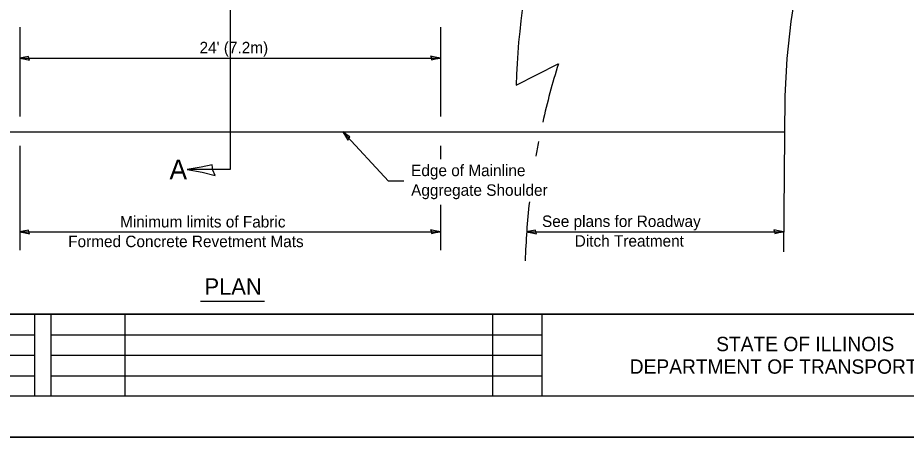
# Model space of a CAD drawing. Extents: x 99735 to 110633, y 79090 to 87272.
# Drawn here: x 103738 to 104280, y 82530 to 82786 of the extents above; entities that cross this region are included whole.
import ezdxf

# ---------------------------------------------------------------- set-up
doc = ezdxf.new("R2010")
doc.units = 0
for name, color, linetype in [('Sheets_50 Reference Boundary', 7, 'Continuous'), ('Sheets_General Details', 7, 'Continuous'), ('Sheets_Printer Plotting Border', 7, 'Continuous')]:
    doc.layers.add(name, color=color, linetype=linetype)

msp = doc.modelspace()

# ---------------------------------------------------------------- linework, layer by layer
at = {"layer": 'Sheets_50 Reference Boundary'}
msp.add_lwpolyline([(103448.71, 83604.62), (105023.71, 83604.62), (105023.71, 82604.63), (103448.71, 82604.63)], close=True, dxfattribs=at)
at = {"layer": 'Sheets_General Details'}
for p, q in [((103867.34, 83440.58), (103867.34, 82692.88)), ((103739.09, 82779.87), (103739.09, 82725.22)), ((103995.58, 82779.87), (103995.58, 82725.22)), ((103739.09, 82760.91), (103995.58, 82760.91)), ((104041.72, 82744.39), (104067.5, 82757.34)), ((104205.65, 82737.7), (104204.77, 82642.69)), ((103523.87, 82716.02), (104205.51, 82716.02)), ((103963.9, 82685.91), (103936.02, 82716.02)), ((103739.09, 82707.49), (103739.09, 82643.8)), ((103995.58, 82707.49), (103995.58, 82699.29)), ((103867.34, 82692.88), (103841.23, 82692.88)), ((103973.38, 82685.91), (103963.9, 82685.91)), ((103995.58, 82671.41), (103995.58, 82643.8)), ((103739.09, 82654.96), (103995.58, 82654.96)), ((104048.19, 82654.96), (104204.89, 82654.96)), ((103849.39, 82612.58), (103888.3, 82612.58)), ((103448.71, 82604.63), (105023.71, 82604.63)), ((103748.07, 82604.63), (103748.07, 82554.63)), ((103758.07, 82604.63), (103758.07, 82554.63)), ((103803.07, 82604.63), (103803.07, 82554.63)), ((104027.43, 82604.63), (104027.43, 82554.63)), ((104057.43, 82604.63), (104057.43, 82554.63)), ((103448.71, 82592.13), (103748.07, 82592.13)), ((103758.07, 82592.13), (104057.43, 82592.13)), ((103448.71, 82579.63), (103748.07, 82579.63)), ((103758.07, 82579.63), (104057.43, 82579.63)), ((103448.71, 82567.13), (103748.07, 82567.13)), ((103758.07, 82567.13), (104057.43, 82567.13)), ((105048.71, 82529.63), (103348.71, 82529.63))]:
    msp.add_line(p, q, dxfattribs=at)
for points in [[(103448.71, 83604.63), (105023.71, 83604.63), (105023.71, 82554.63), (103448.71, 82554.63)], [(103745.09, 82759.65), (103744.6, 82760.81), (103744.41, 82761.91), (103742.09, 82761.43), (103739.09, 82760.91), (103742.29, 82760.33)], [(103989.58, 82762.16), (103990.07, 82761.01), (103990.26, 82759.91), (103992.58, 82760.39), (103995.58, 82760.91), (103992.38, 82761.49)], [(103939.17, 82710.76), (103939.69, 82711.91), (103940.37, 82712.79), (103938.44, 82714.17), (103936.02, 82716.02), (103937.77, 82713.27)], [(103858.23, 82689.32), (103856.84, 82692.59), (103856.31, 82695.72), (103849.73, 82694.35), (103841.23, 82692.88), (103850.3, 82691.23)], [(103745.09, 82653.7), (103744.6, 82654.85), (103744.41, 82655.96), (103742.09, 82655.48), (103739.09, 82654.96), (103742.29, 82654.37)], [(103989.58, 82656.21), (103990.07, 82655.06), (103990.26, 82653.95), (103992.58, 82654.44), (103995.58, 82654.96), (103992.38, 82655.54)], [(104054.19, 82653.7), (104053.7, 82654.85), (104053.51, 82655.96), (104051.19, 82655.48), (104048.19, 82654.96), (104051.39, 82654.37)], [(104198.89, 82656.21), (104199.38, 82655.06), (104199.56, 82653.95), (104201.89, 82654.44), (104204.89, 82654.96), (104201.69, 82655.54)]]:
    msp.add_lwpolyline(points, close=True, dxfattribs=at)
for centre, start, end in [((104654.06, 82723.93), 162.6485, 178.2405), ((104490.13, 82730.62), 164.8207, 178.2405), ((104495.71, 82623.55), 162.6485, 167.3481), ((104495.71, 82623.55), 168.8955, 170.0423), ((104495.71, 82623.55), 173.6386, 178.2405)]:
    msp.add_arc(centre, 448.62, start, end, dxfattribs=at)
at = {"layer": 'Sheets_Printer Plotting Border'}
msp.add_lwpolyline([(103348.71, 82529.63), (105048.71, 82529.63), (105048.71, 83629.63), (103348.71, 83629.63)], close=True, dxfattribs=at)

# ---------------------------------------------------------------- texts
at = {"layer": 'Sheets_General Details'}
for s, height, p in [("24' (7.2m)", 7, (103848.71, 82763.83)), ('A', 12, (103830.38, 82686.98)), ('Edge of Mainline', 7, (103977.74, 82688.9)), ('Aggregate Shoulder', 7, (103977.74, 82676.9)), ('Minimum limits of Fabric', 7, (103800.22, 82657.59)), ('See plans for Roadway', 7, (104057.55, 82657.89)), ('Formed Concrete Revetment Mats', 7, (103768.61, 82645.59)), ('Ditch Treatment', 7, (104077.5, 82645.89)), ('PLAN', 10, (103851.71, 82616.58)), ('STATE OF ILLINOIS', 8.7501, (104163.78, 82582.13)), ('DEPARTMENT OF TRANSPORTATION', 8.7501, (104111.04, 82568.38))]:
    msp.add_text(s, height=height, dxfattribs=at).set_placement(p)

doc.saveas('drawing.dxf')
